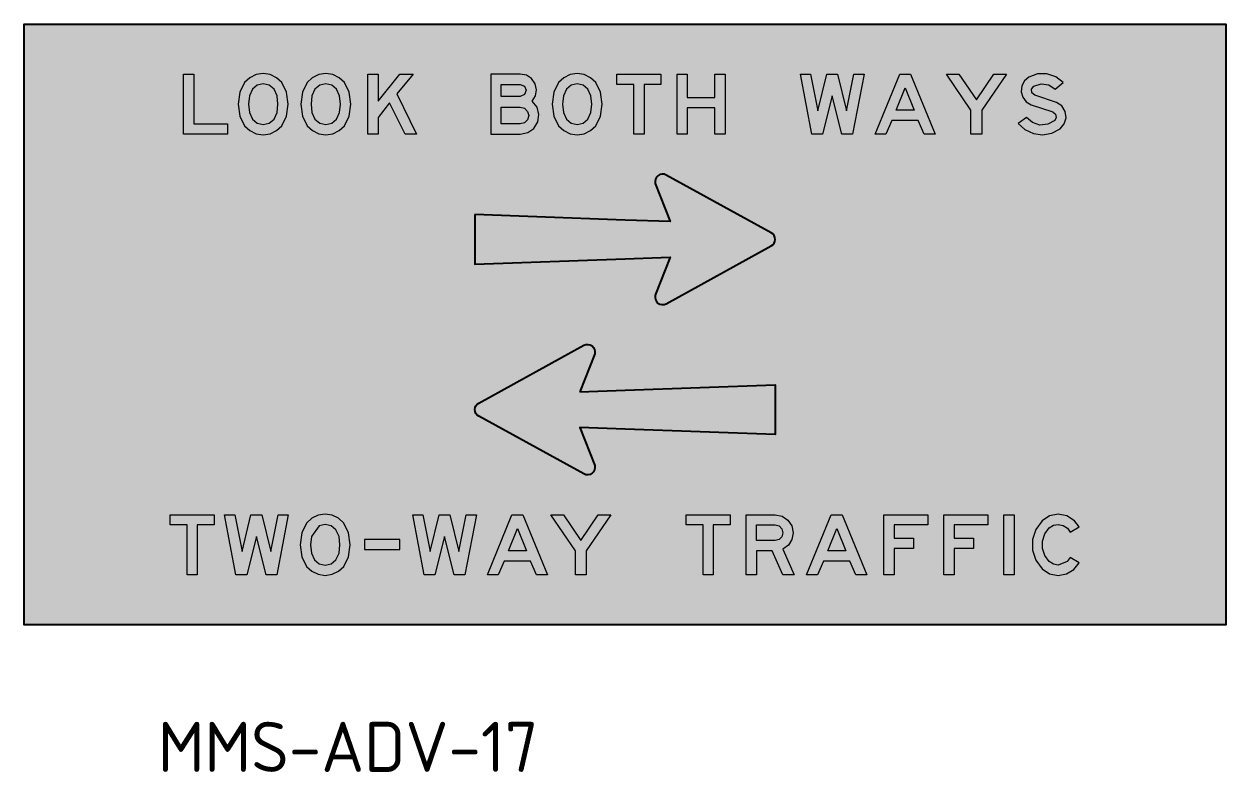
# Model space of a CAD drawing. Extents: x 132 to 252, y 48 to 250.
# Drawn here: x 132.2 to 252.2, y 175 to 249.6 of the extents above; entities that cross this region are included whole.
import ezdxf

# ---------------------------------------------------------------- set-up
doc = ezdxf.new("R2010")
doc.units = 0
doc.layers.add('L25', color=1, linetype='CONTINUOUS')
doc.layers.add('yellow', color=50, linetype='CONTINUOUS')
doc.styles.add('ISO', font='iso3098b.shx')

msp = doc.modelspace()

# ---------------------------------------------------------------- hatches: boundary and pattern name
at = {"layer": 'L25'}
h = msp.add_hatch(color=256, dxfattribs=at)
h.paths.add_polyline_path([(166.5777663895441, 244.6317334641089), (167.59755613324, 244.6317334641089), (167.59755613324, 241.9348676184755), (169.7566422312213, 244.6317334641089), (171.0751985013906, 244.6317334641089), (169.4538921510615, 242.6519072820117), (171.4337183331587, 238.6325016125227), (170.2944219788734, 238.6325016125227), (168.7368524875253, 241.7516241489051), (167.59755613324, 240.3135612681465), (167.59755613324, 238.6325016125227), (166.5777663895441, 238.6325016125227)])
h.paths.add_polyline_path([(148.1697648050956, 244.6317334641089), (149.1895545487915, 244.6317334641089), (149.1895545487915, 239.6522913562186), (152.5476903063527, 239.6522913562186), (152.5476903063527, 238.6325016125227), (148.1697648050956, 238.6325016125227)])
h.paths.add_polyline_path([(158.4592839768399, 240.4330678787358), (158.6106590169198, 241.6321175383158), (158.4592839768399, 242.8311671978958), (157.9812575344825, 243.791203636297), (157.4594120015755, 244.2771971860271), (156.8220434117656, 244.5879143735594), (156.1209379629747, 244.6914867694035), (155.4198325141838, 244.5879143735594), (154.7824639243738, 244.2771971860271), (154.2606183914669, 243.791203636297), (153.7825919491094, 242.8311671978958), (153.6312169090296, 241.6321175383158), (153.7825919491094, 240.4330678787358), (154.2606183914669, 239.4730314403346), (154.7824639243738, 238.9910214442908), (155.4198325141838, 238.6842878104448), (156.1209379629747, 238.5807154146007), (156.8220434117656, 238.6842878104448), (157.4594120015755, 238.9910214442908), (157.9812575344825, 239.4730314403346)])
h.paths.add_polyline_path([(156.1209379629747, 239.5925380509239), (156.7224545696078, 239.7359459836312), (157.2004810119653, 240.1343013522624), (157.4992475384387, 240.7915877105039), (157.5868857195375, 241.6321175383158), (157.4992475384387, 242.4726473661277), (157.2004810119653, 243.1339172780555), (156.7224545696078, 243.5322726466867), (156.1209379629747, 243.6716970257076), (155.5154378026552, 243.5322726466867), (155.0413949139841, 243.1339172780555), (154.7426283875106, 242.4726473661277), (154.6549902064118, 241.6321175383158), (154.7426283875106, 240.7915877105039), (155.0413949139841, 240.1343013522624), (155.5154378026552, 239.7359459836312)], flags=16)
h.paths.add_polyline_path([(164.2195026072473, 239.4730314403346), (164.7015126032911, 240.4330678787358), (164.852887643371, 241.6321175383158), (164.7015126032911, 242.8311671978958), (164.2195026072473, 243.791203636297), (163.7016406280268, 244.2771971860271), (163.0642720382168, 244.5879143735594), (162.3631665894258, 244.6914867694035), (161.6620611406349, 244.5879143735594), (161.0207089971387, 244.2771971860271), (160.5028470179181, 243.791203636297), (160.0248205755606, 242.8311671978958), (159.8734455354807, 241.6321175383158), (160.0248205755606, 240.4330678787358), (160.5028470179181, 239.4730314403346), (161.0246925508249, 238.9910214442908), (161.6620611406349, 238.6842878104448), (162.3631665894258, 238.5807154146007), (163.0642720382168, 238.6842878104448), (163.7016406280268, 238.9910214442908)])
h.paths.add_polyline_path([(162.3631665894258, 239.5925380509239), (162.964683196059, 239.7359459836312), (163.4427096384165, 240.1343013522624), (163.7414761648899, 240.7915877105039), (163.8291143459887, 241.6321175383158), (163.7414761648899, 242.4726473661277), (163.4427096384165, 243.1339172780555), (162.964683196059, 243.5322726466867), (162.3631665894258, 243.6716970257076), (161.7576664291064, 243.5322726466867), (161.2836235404352, 243.1339172780555), (160.9848570139618, 242.4726473661277), (160.897218832863, 241.6321175383158), (160.9848570139618, 240.7915877105039), (161.2836235404352, 240.1343013522624), (161.7576664291064, 239.7359459836312)], flags=16)
h = msp.add_hatch(color=256, dxfattribs=at)
h.paths.add_polyline_path([(181.7884087212419, 242.412894060833), (179.8683358444394, 242.412894060833), (179.8683358444394, 243.6119437204129), (181.7884087212419, 243.6119437204129), (182.210665411991, 243.4366673582152), (182.3859417741888, 243.0144106674661), (182.210665411991, 242.5881704230307)], flags=16)
h.paths.add_polyline_path([(182.6249549953675, 240.4928211840305), (182.517399045837, 240.0705644932814), (182.2066818583047, 239.7638308594354), (181.7884087212419, 239.6522913562186), (179.8683358444394, 239.6522913562186), (179.8683358444394, 241.3333510118424), (181.7884087212419, 241.3333510118424), (182.2066818583047, 241.2218115086256), (182.517399045837, 240.9150778747796)], flags=16)
h.paths.add_polyline_path([(181.7884087212419, 244.6317334641089), (178.8485461007435, 244.6317334641089), (178.8485461007435, 238.6325016125227), (181.7884087212419, 238.6325016125227), (182.5253661532097, 238.7878602062889), (183.1468005282744, 239.2180840044106), (183.5411723432193, 239.8634197015932), (183.652711846436, 240.6123277946199), (183.4575177158067, 241.341318119215), (182.9874583808219, 241.9348676184755), (183.3061426757269, 242.4606967050687), (183.4057315178847, 243.0741639727608), (183.27029069255, 243.6756805793939), (182.9157544144683, 244.1815918975556), (182.3939088815614, 244.5162104072058)])
h.paths.add_polyline_path([(189.3213087420582, 239.4730314403346), (189.803318738102, 240.4330678787358), (189.9546937781819, 241.6321175383158), (189.803318738102, 242.8311671978958), (189.3213087420582, 243.791203636297), (188.8034467628376, 244.2771971860271), (188.1660781730277, 244.5879143735594), (187.4649727242368, 244.6914867694035), (186.7638672754458, 244.5879143735594), (186.1264986856359, 244.2771971860271), (185.604653152729, 243.791203636297), (185.1266267103715, 242.8311671978958), (184.9752516702917, 241.6321175383158), (185.1266267103715, 240.4330678787358), (185.604653152729, 239.4730314403346), (186.1264986856359, 238.9910214442908), (186.7638672754458, 238.6842878104448), (187.4649727242368, 238.5807154146007), (188.1660781730277, 238.6842878104448), (188.8034467628376, 238.9910214442908)])
h.paths.add_polyline_path([(187.4649727242368, 239.5925380509239), (188.0664893308699, 239.7359459836312), (188.5445157732273, 240.1343013522624), (188.8432822997008, 240.7915877105039), (188.9309204807996, 241.6321175383158), (188.8432822997008, 242.4726473661277), (188.5445157732273, 243.1339172780555), (188.0664893308699, 243.5322726466867), (187.4649727242368, 243.6716970257076), (186.8594725639173, 243.5322726466867), (186.3854296752462, 243.1339172780555), (186.0866631487728, 242.4726473661277), (185.9990249676739, 241.6321175383158), (186.0866631487728, 240.7915877105039), (186.3854296752462, 240.1343013522624), (186.8594725639173, 239.7359459836312)], flags=16)
h = msp.add_hatch(color=256, dxfattribs=at)
h.paths.add_polyline_path([(197.4322839855043, 244.6317334641089), (198.4520737292003, 244.6317334641089), (198.4520737292003, 242.2933874502436), (201.2086928801283, 242.2933874502436), (201.2086928801283, 244.6317334641089), (202.2284826238242, 244.6317334641089), (202.2284826238242, 238.6325016125227), (201.2086928801283, 238.6325016125227), (201.2086928801283, 241.2735977065477), (198.4520737292003, 241.2735977065477), (198.4520737292003, 238.6325016125227), (197.4322839855043, 238.6325016125227)])
h.paths.add_polyline_path([(191.4370356876045, 244.6317334641089), (195.8149611888616, 244.6317334641089), (195.8149611888616, 243.611943720413), (194.1378850869242, 243.611943720413), (194.1378850869242, 238.6325016125227), (193.1180953432282, 238.6325016125227), (193.1180953432282, 243.611943720413), (191.4370356876045, 243.611943720413)])
h = msp.add_hatch(color=256, dxfattribs=at)
h.paths.add_polyline_path([(224.3248849697703, 244.6317334641089), (225.5836879346449, 244.6317334641089), (227.3245008955633, 242.0543742290649), (229.0613303027955, 244.6317334641089), (230.3201332676701, 244.6317334641089), (227.8622806432155, 241.034584485369), (227.8622806432155, 238.6325016125227), (226.7827375942248, 238.6325016125227), (226.7827375942248, 241.034584485369)])
h.paths.add_polyline_path([(217.2062745323304, 238.6325016125227), (219.664127156785, 244.6317334641089), (220.7436702057756, 244.6317334641089), (223.2015228302302, 238.6325016125227), (222.1219797812396, 238.6325016125227), (221.5244467282928, 240.0147947416731), (218.8833506342678, 240.0147947416731), (218.285817581321, 238.6325016125227)])
h.paths.add_polyline_path([(220.2019069044372, 243.2534238886449), (221.1021900375437, 241.034584485369), (219.3056073250169, 241.034584485369)], flags=16)
h.paths.add_polyline_path([(209.749062031554, 244.6317334641089), (210.7688517752499, 244.6317334641089), (211.4898749924724, 240.9748311800743), (212.390158125579, 244.6317334641089), (213.4657176208833, 244.6317334641089), (214.3660007539898, 240.9748311800743), (215.0870239712123, 244.6317334641089), (216.1068137149082, 244.6317334641089), (214.967517360623, 238.6325016125227), (213.8879743116323, 238.6325016125227), (212.9279378732311, 242.4726473661277), (211.9679014348299, 238.6325016125227), (210.8883583858393, 238.6325016125227)])
h.paths.add_polyline_path([(233.0409004354213, 243.4326838045289), (233.7818414210753, 243.675680579394), (234.5506672825336, 243.5681246298635), (235.1999865334025, 243.1339172780555), (235.9767795022334, 243.791203636297), (235.243805623952, 244.3608518134396), (234.363440259277, 244.6556347862268), (233.4352722503662, 244.6476676788541), (232.5588904393775, 244.3329669376355), (232.1206995338832, 243.9585128911221), (231.849817883214, 243.4486180192742), (231.7900645779193, 242.8749862884452), (231.9494067253718, 242.3212723260478), (232.3039430034536, 241.8631636521219), (232.8018872142426, 241.5723642330211), (234.9569897585375, 240.8513410157986), (235.2278714092067, 240.6441962241104), (235.2995753755603, 240.3135612681465), (235.1402332281078, 240.0147947416731), (234.4510784403758, 239.6204229267282), (233.662334810486, 239.5407518530019), (232.909443163773, 239.7877321815533), (232.3198772181988, 240.3135612681465), (231.4793473903869, 239.7120446615133), (232.168502178119, 239.0866267327623), (233.0130155596171, 238.6962384715037), (233.9372000148416, 238.5767318609144), (234.8534173626933, 238.7400575620532), (235.67801297576, 239.1742649138612), (236.1002696665091, 239.6602584635913), (236.2874966897657, 240.2737257312833), (236.1998585086669, 240.9150778747796), (235.857272891644, 241.4608247298044), (235.3194931439918, 241.8113774541999), (233.1604070460107, 242.5324006714224), (232.8656240732236, 242.7634467852285), (232.8178214289878, 243.1339172780555)])
h = msp.add_hatch(color=256, dxfattribs=at)
edge = h.paths.add_edge_path()
edge.add_line((177.2394932141046, 230.6076259475606), (177.2394932141046, 225.6576259475606))
edge.add_line((177.2394932141046, 225.6576259475606), (192.2394932141046, 226.1970343949263))
edge.add_line((192.2394932141046, 226.1970343949263), (196.7394932141046, 226.358856929136))
edge.add_line((196.7394932141046, 226.358856929136), (195.2629236527223, 222.5562231751217))
edge.add_arc((195.9894932141047, 222.370221367408), 0.7500000000000941, 165.6406634557698, 298.6731464894503)
edge.add_line((196.3493524705619, 221.7121930127437), (206.8493524705619, 227.4745975928964))
edge.add_arc((206.4894932141049, 228.1326259475606), 0.7499999999998961, 298.6731464894352, 421.3268535105648)
edge.add_line((206.8493524705619, 228.7906543022248), (196.3493524705619, 234.5530588823775))
edge.add_arc((195.9894932141047, 233.8950305277132), 0.7500000000000799, 61.32685351055269, 194.3593365442276)
edge.add_line((195.2629236527223, 233.7090287199995), (196.7394932141046, 229.901941284275))
edge.add_line((196.7394932141046, 229.901941284275), (192.2394932141046, 230.064791591187))
edge.add_line((192.2394932141046, 230.064791591187), (177.2394932141046, 230.6076259475606))
h = msp.add_hatch(color=256, dxfattribs=at)
edge = h.paths.add_edge_path()
edge.add_line((187.7394932141047, 212.901941284275), (192.2394932141046, 213.064791591187))
edge.add_line((192.2394932141046, 213.064791591187), (207.2394932141046, 213.6076259475606))
edge.add_line((207.2394932141046, 213.6076259475606), (207.2394932141046, 208.6576259475606))
edge.add_line((207.2394932141046, 208.6576259475606), (192.2394932141046, 209.1970343949263))
edge.add_line((192.2394932141046, 209.1970343949263), (187.7394932141047, 209.358856929136))
edge.add_line((187.7394932141047, 209.358856929136), (189.216062775487, 205.5562231751217))
edge.add_arc((188.4894932141046, 205.370221367408), 0.7500000000000941, -118.67314648945018, 14.359336544230189, ccw=False)
edge.add_line((188.1296339576474, 204.7121930127437), (177.6296339576474, 210.4745975928964))
edge.add_arc((177.9894932141044, 211.1326259475606), 0.7499999999998961, 118.6731464894352, 241.3268535105648, ccw=False)
edge.add_line((177.6296339576474, 211.7906543022248), (188.1296339576474, 217.5530588823775))
edge.add_arc((188.4894932141046, 216.8950305277132), 0.7500000000000799, -14.359336544227574, 118.6731464894473, ccw=False)
edge.add_line((189.216062775487, 216.7090287199995), (187.7394932141047, 212.901941284275))
h = msp.add_hatch(color=256, dxfattribs=at)
h.paths.add_polyline_path([(184.8321108315504, 200.6373665524772), (186.0948973501114, 200.6373665524772), (187.8317267573435, 198.0560237637469), (189.5725397182619, 200.6373665524772), (190.8313426831365, 200.6373665524772), (188.3695065049956, 197.036234020051), (188.3695065049956, 194.638134700891), (187.2939470096913, 194.638134700891), (187.2939470096913, 197.036234020051)])
h.paths.add_polyline_path([(178.4993158636792, 194.638134700891), (180.9571684881338, 200.6373665524772), (182.0367115371244, 200.6373665524772), (184.494564161579, 194.638134700891), (183.4150211125884, 194.638134700891), (182.8174880596416, 196.0164442763551), (180.1763919656166, 196.0164442763551), (179.5788589126698, 194.638134700891)])
h.paths.add_polyline_path([(181.4989317894723, 199.2550734233269), (182.3952313688925, 197.036234020051), (180.5986486563657, 197.036234020051)], flags=16)
h.paths.add_polyline_path([(171.0421033629028, 200.6373665524772), (172.0618931065987, 200.6373665524772), (172.7829163238212, 196.9764807147563), (173.6831994569278, 200.6373665524772), (174.7627425059184, 200.6373665524772), (175.6590420853386, 196.9764807147563), (176.3800653025611, 200.6373665524772), (177.399855046257, 200.6373665524772), (176.2605586919718, 194.638134700891), (175.1810156429812, 194.638134700891), (174.2209792045799, 198.4742969008097), (173.2609427661787, 194.638134700891), (172.1813997171881, 194.638134700891)])
h.paths.add_polyline_path([(166.217981207366, 197.1557406306404), (169.7646277847138, 197.1557406306404), (169.7646277847138, 198.1755303743363), (166.217981207366, 198.1755303743363)])
h.paths.add_polyline_path([(162.3046923958233, 199.677330114076), (161.7031757891902, 199.5339221813687), (160.9263828203593, 198.4742969008097), (160.8427281929468, 197.6377506266841), (160.9263828203593, 196.7972207988723), (161.2251493468327, 196.1359508869444), (161.7031757891902, 195.7375955183132), (162.3046923958233, 195.594187585606), (162.9101925561428, 195.7375955183132), (163.384235444814, 196.1359508869444), (163.6869855249737, 196.7972207988723), (163.7706401523862, 197.6377506266841), (163.6869855249737, 198.4742969008097), (163.384235444814, 199.1355668127375), (162.9101925561428, 199.5339221813687)], flags=16)
h.paths.add_polyline_path([(152.2621535526304, 200.6373665524772), (153.2819432963263, 200.6373665524772), (154.0029665135488, 196.9764807147563), (154.899266092969, 200.6373665524772), (155.9788091419596, 200.6373665524772), (156.8790922750662, 196.9764807147563), (157.6001154922886, 200.6373665524772), (158.6199052359846, 200.6373665524772), (157.4806088816993, 194.638134700891), (156.4010658327087, 194.638134700891), (155.4410293943075, 198.4742969008097), (154.4809929559062, 194.638134700891), (153.4014499069156, 194.638134700891)])
h.paths.add_polyline_path([(146.8325698781869, 200.6373665524772), (151.2065118257576, 200.6373665524772), (151.2065118257576, 199.6175768087813), (149.5294357238202, 199.6175768087813), (149.5294357238202, 194.638134700891), (148.5096459801243, 194.638134700891), (148.5096459801243, 199.6175768087813), (146.8325698781869, 199.6175768087813)])
h.paths.add_polyline_path([(162.3046923958233, 200.6971198577719), (161.6035869470324, 200.5895639082414), (160.9662183572224, 200.2788467207091), (160.4483563780018, 199.7968367246653), (159.9663463819581, 198.8368002862641), (159.8149713418782, 197.6377506266841), (159.9663463819581, 196.4347174134178), (160.4483563780018, 195.4746809750166), (160.9662183572224, 194.9966545326591), (161.6075705007187, 194.6899208988131), (162.3046923958233, 194.5823649492827), (163.0057978446143, 194.6899208988131), (163.6431664344242, 194.9966545326591), (164.1650119673311, 195.4746809750166), (164.6430384096886, 196.4347174134178), (164.7944134497685, 197.6377506266841), (164.6430384096886, 198.8368002862641), (164.1650119673311, 199.7968367246653), (163.6471499881105, 200.2788467207091), (163.0057978446143, 200.5895639082414)])
h = msp.add_hatch(color=256, dxfattribs=at)
h.paths.add_polyline_path([(237.5910028001818, 195.8371843604711), (236.6947032207616, 196.3749641081232), (236.3919531406019, 195.9566909710605), (235.4956535611817, 195.5941875856061), (235.0096600114516, 195.6897928740775), (234.5953704280751, 195.9566909710605), (234.1452288615218, 196.5542240240073), (233.9101991940294, 197.2632965801708), (233.9101991940294, 198.0082211195112), (234.1452288615218, 198.7172936756748), (234.5953704280751, 199.3148267286216), (235.0096600114516, 199.5817248256045), (235.4956535611817, 199.677330114076), (235.985630664598, 199.5777412719182), (236.4039038016608, 199.3028760675627), (236.6947032207616, 198.8965535915588), (237.5910028001818, 199.434333339211), (237.1129763578244, 200.0358499458441), (236.368051818484, 200.5258270492605), (235.4956535611817, 200.697119857772), (234.6192717501929, 200.5258270492605), (233.8743472108526, 200.0358499458441), (233.2449457284152, 199.179385903287), (232.9143107724513, 198.1675632669637), (232.9143107724513, 197.1039544327184), (233.2449457284152, 196.0921317963951), (233.8743472108526, 195.2356677538379), (234.6192717501929, 194.7456906504216), (235.4956535611817, 194.5743978419101), (236.3242327279345, 194.7456906504216), (237.0532230525297, 195.1838815559159)])
h.paths.add_polyline_path([(230.0780205477971, 200.6373665524773), (231.097810291493, 200.6373665524773), (231.097810291493, 194.6381347008911), (230.0780205477971, 194.6381347008911)])
h.paths.add_polyline_path([(224.0867558035835, 200.6373665524773), (228.4646813048406, 200.6373665524773), (228.4646813048406, 199.6175768087813), (225.1065455472795, 199.6175768087813), (225.1065455472795, 198.2950369849257), (227.0226348703956, 198.2950369849257), (227.0226348703956, 197.2752472412298), (225.1065455472795, 197.2752472412298), (225.1065455472795, 194.6381347008911), (224.0867558035835, 194.6381347008911)])
h.paths.add_polyline_path([(218.0915075056837, 200.6373665524773), (222.4694330069408, 200.6373665524773), (222.4694330069408, 199.6175768087813), (219.1112972493796, 199.6175768087813), (219.1112972493796, 198.2950369849257), (221.0313701261821, 198.2950369849257), (221.0313701261821, 197.2752472412298), (219.1112972493796, 197.2752472412298), (219.1112972493796, 194.6381347008911), (218.0915075056837, 194.6381347008911)])
h.paths.add_polyline_path([(210.375364015297, 194.6381347008911), (212.8332166397516, 200.6373665524773), (213.9127596887423, 200.6373665524773), (216.3706123131969, 194.6381347008911), (215.2910692642063, 194.6381347008911), (214.6935362112594, 196.0164442763551), (212.0524401172345, 196.0164442763551), (211.4549070642876, 194.6381347008911)])
h.paths.add_polyline_path([(213.3749799410901, 199.2550734233269), (214.2712795205103, 197.036234020051), (212.4746968079835, 197.036234020051)], flags=16)
h.paths.add_polyline_path([(198.3569825436932, 200.6373665524773), (202.730924491264, 200.6373665524773), (202.730924491264, 199.6175768087813), (201.0538483893265, 199.6175768087813), (201.0538483893265, 194.6381347008911), (200.0340586456306, 194.6381347008911), (200.0340586456306, 199.6175768087813), (198.3569825436932, 199.6175768087813)])
h.paths.add_polyline_path([(207.2283566031104, 198.056023763747), (205.3680370316026, 198.056023763747), (205.3680370316026, 199.6175768087813), (207.2283566031104, 199.6175768087813), (207.618744864369, 199.5140044129372), (207.9015771760972, 199.2271885475228), (208.0051495719413, 198.8368002862642), (207.9015771760972, 198.4464120250055), (207.618744864369, 198.1595961595911)], flags=16)
h.paths.add_polyline_path([(208.0051495719413, 197.2154939359351), (209.1444459262266, 194.6381347008911), (208.0051495719413, 194.6381347008911), (206.9256065229507, 197.036234020051), (205.3680370316026, 197.036234020051), (205.3680370316026, 194.6381347008911), (204.3482472879067, 194.6381347008911), (204.3482472879067, 200.6373665524773), (207.2283566031104, 200.6373665524773), (207.9175113908424, 200.5019257271426), (208.5030937827303, 200.1115374658841), (208.8894984903026, 199.5259550739962), (209.0249393156372, 198.8368002862642), (208.9014491513615, 198.1795139280226), (208.5469128732797, 197.60986575088)])
at = {"layer": 'yellow'}
h = msp.add_hatch(color=256, dxfattribs=at)
h.paths.add_polyline_path([(252.2394932141046, 249.6326259475605), (192.2394932141046, 249.6326259475606), (132.2394932141046, 249.6326259475606), (132.2394932141046, 189.6326259475606), (192.2394932141046, 189.6326259475606), (252.2394932141046, 189.6326259475605)])
h.paths.add_polyline_path([(195.2629236527223, 222.5562231751217), (196.7394932141046, 226.358856929136), (192.2394932141046, 226.1970343949263), (177.2394932141046, 225.6576259475606), (177.2394932141046, 230.6076259475606), (192.2394932141046, 230.064791591187), (196.7394932141046, 229.901941284275), (195.2629236527223, 233.7090287199995, -0.6558314061150243), (196.3493524705623, 234.5530588823773), (206.8493524705619, 228.7906543022248, -0.5918931768121868), (206.8512999178789, 227.4756663528335), (196.3512999178785, 221.7132617726806, -0.6568908929875068)], flags=16)
h.paths.add_polyline_path([(207.2394932141046, 213.6076259475606), (207.2394932141046, 208.6576259475606), (192.2394932141046, 209.1970343949263), (187.7394932141047, 209.358856929136), (189.216062775487, 205.5562231751217, -0.6558314061149486), (188.1296339576471, 204.7121930127438), (177.6296339576468, 210.4745975928967, -0.5918931768122114), (177.627686510331, 211.7895855422881), (188.127686510331, 217.5519901224408, -0.656890892987342), (189.216062775487, 216.7090287199995), (187.7394932141047, 212.901941284275), (192.2394932141046, 213.064791591187)], flags=16)
h.paths.add_polyline_path([(198.3569825436932, 200.6373665524773), (202.730924491264, 200.6373665524773), (202.730924491264, 199.6175768087813), (201.0538483893265, 199.6175768087813), (201.0538483893265, 194.6381347008911), (200.0340586456306, 194.6381347008911), (200.0340586456306, 199.6175768087813), (198.3569825436932, 199.6175768087813)], flags=16)
h.paths.add_polyline_path([(190.8313426831365, 200.6373665524772), (188.3695065049956, 197.036234020051), (188.3695065049956, 194.638134700891), (187.2939470096913, 194.638134700891), (187.2939470096913, 197.036234020051), (184.8321108315504, 200.6373665524772), (186.0948973501114, 200.6373665524772), (187.8317267573435, 198.0560237637469), (189.5725397182619, 200.6373665524772)], flags=16)
h.paths.add_polyline_path([(204.3482472879067, 200.6373665524773), (207.2283566031104, 200.6373665524773), (207.9175113908424, 200.5019257271426), (208.5030937827303, 200.1115374658841), (208.8894984903026, 199.5259550739962), (209.0249393156372, 198.8368002862642), (208.9014491513615, 198.1795139280226), (208.5469128732797, 197.60986575088), (208.0051495719413, 197.2154939359351), (209.1444459262266, 194.6381347008911), (208.0051495719413, 194.6381347008911), (206.9256065229507, 197.036234020051), (205.3680370316026, 197.036234020051), (205.3680370316026, 194.6381347008911), (204.3482472879067, 194.6381347008911)], flags=16)
h.paths.add_polyline_path([(197.4322839855043, 238.6325016125227), (197.4322839855043, 244.6317334641089), (198.4520737292003, 244.6317334641089), (198.4520737292003, 242.2933874502436), (201.2086928801283, 242.2933874502436), (201.2086928801283, 244.6317334641089), (202.2284826238242, 244.6317334641089), (202.2284826238242, 238.6325016125227), (201.2086928801283, 238.6325016125227), (201.2086928801283, 241.2735977065477), (198.4520737292003, 241.2735977065477), (198.4520737292003, 238.6325016125227)], flags=16)
h.paths.add_polyline_path([(194.1378850869242, 238.6325016125227), (193.1180953432282, 238.6325016125227), (193.1180953432282, 243.611943720413), (191.4370356876045, 243.611943720413), (191.4370356876045, 244.6317334641089), (195.8149611888616, 244.6317334641089), (195.8149611888616, 243.611943720413), (194.1378850869242, 243.611943720413)], flags=16)
h.paths.add_polyline_path([(205.3680370316026, 199.6175768087813), (207.2283566031104, 199.6175768087813), (207.618744864369, 199.5140044129372), (207.9015771760972, 199.2271885475228), (208.0051495719413, 198.8368002862642), (207.9015771760972, 198.4464120250055), (207.618744864369, 198.1595961595911), (207.2283566031104, 198.056023763747), (205.3680370316026, 198.056023763747)], flags=0)
h.paths.add_polyline_path([(188.1660781730277, 238.6842878104448), (187.4649727242368, 238.5807154146007), (186.7638672754458, 238.6842878104448), (186.1264986856359, 238.9910214442908), (185.604653152729, 239.4730314403346), (185.1266267103715, 240.4330678787358), (184.9752516702917, 241.6321175383158), (185.1266267103715, 242.8311671978958), (185.604653152729, 243.791203636297), (186.1264986856359, 244.2771971860271), (186.7638672754458, 244.5879143735594), (187.4649727242368, 244.6914867694035), (188.1660781730277, 244.5879143735594), (188.8034467628376, 244.2771971860271), (189.3213087420582, 243.791203636297), (189.803318738102, 242.8311671978958), (189.9546937781819, 241.6321175383158), (189.803318738102, 240.4330678787358), (189.3213087420582, 239.4730314403346), (188.8034467628376, 238.9910214442908)], flags=16)
h.paths.add_polyline_path([(188.0664893308699, 239.7359459836312), (187.4649727242368, 239.5925380509239), (186.8594725639173, 239.7359459836312), (186.3854296752462, 240.1343013522624), (186.0866631487728, 240.7915877105039), (185.9990249676739, 241.6321175383158), (186.0866631487728, 242.4726473661277), (186.3854296752462, 243.1339172780555), (186.8594725639173, 243.5322726466867), (187.4649727242368, 243.6716970257076), (188.0664893308699, 243.5322726466867), (188.5445157732273, 243.1339172780555), (188.8432822997008, 242.4726473661277), (188.9309204807996, 241.6321175383158), (188.8432822997008, 240.7915877105039), (188.5445157732273, 240.1343013522624)], flags=0)
h.paths.add_polyline_path([(182.0367115371244, 200.6373665524772), (184.494564161579, 194.638134700891), (183.4150211125884, 194.638134700891), (182.8174880596416, 196.0164442763551), (180.1763919656166, 196.0164442763551), (179.5788589126698, 194.638134700891), (178.4993158636792, 194.638134700891), (180.9571684881338, 200.6373665524772)], flags=16)
h.paths.add_polyline_path([(181.4989317894723, 199.2550734233269), (182.3952313688925, 197.036234020051), (180.5986486563657, 197.036234020051)], flags=0)
h.paths.add_polyline_path([(182.5253661532097, 238.7878602062889), (181.7884087212419, 238.6325016125227), (178.8485461007435, 238.6325016125227), (178.8485461007435, 244.6317334641089), (181.7884087212419, 244.6317334641089), (182.3939088815614, 244.5162104072058), (182.9157544144683, 244.1815918975556), (183.27029069255, 243.6756805793939), (183.4057315178847, 243.0741639727608), (183.3061426757269, 242.4606967050687), (182.9874583808219, 241.9348676184755), (183.4575177158067, 241.341318119215), (183.652711846436, 240.6123277946199), (183.5411723432193, 239.8634197015932), (183.1468005282744, 239.2180840044106)], flags=16)
h.paths.add_polyline_path([(212.8332166397516, 200.6373665524773), (213.9127596887423, 200.6373665524773), (216.3706123131969, 194.6381347008911), (215.2910692642063, 194.6381347008911), (214.6935362112594, 196.0164442763551), (212.0524401172345, 196.0164442763551), (211.4549070642876, 194.6381347008911), (210.375364015297, 194.6381347008911)], flags=16)
h.paths.add_polyline_path([(210.8883583858393, 238.6325016125227), (209.749062031554, 244.6317334641089), (210.7688517752499, 244.6317334641089), (211.4898749924724, 240.9748311800743), (212.390158125579, 244.6317334641089), (213.4657176208833, 244.6317334641089), (214.3660007539898, 240.9748311800743), (215.0870239712123, 244.6317334641089), (216.1068137149082, 244.6317334641089), (214.967517360623, 238.6325016125227), (213.8879743116323, 238.6325016125227), (212.9279378732311, 242.4726473661277), (211.9679014348299, 238.6325016125227)], flags=16)
h.paths.add_polyline_path([(182.2066818583047, 239.7638308594354), (181.7884087212419, 239.6522913562186), (179.8683358444394, 239.6522913562186), (179.8683358444394, 241.3333510118424), (181.7884087212419, 241.3333510118424), (182.2066818583047, 241.2218115086256), (182.517399045837, 240.9150778747796), (182.6249549953675, 240.4928211840305), (182.517399045837, 240.0705644932814)], flags=0)
h.paths.add_polyline_path([(177.399855046257, 200.6373665524772), (176.2605586919718, 194.638134700891), (175.1810156429812, 194.638134700891), (174.2209792045799, 198.4742969008097), (173.2609427661787, 194.638134700891), (172.1813997171881, 194.638134700891), (171.0421033629028, 200.6373665524772), (172.0618931065987, 200.6373665524772), (172.7829163238212, 196.9764807147563), (173.6831994569278, 200.6373665524772), (174.7627425059184, 200.6373665524772), (175.6590420853386, 196.9764807147563), (176.3800653025611, 200.6373665524772)], flags=16)
h.paths.add_polyline_path([(213.3749799410901, 199.2550734233269), (214.2712795205103, 197.036234020051), (212.4746968079835, 197.036234020051)], flags=0)
h.paths.add_polyline_path([(182.210665411991, 242.5881704230307), (181.7884087212419, 242.412894060833), (179.8683358444394, 242.412894060833), (179.8683358444394, 243.6119437204129), (181.7884087212419, 243.6119437204129), (182.210665411991, 243.4366673582152), (182.3859417741888, 243.0144106674661)], flags=0)
h.paths.add_polyline_path([(218.0915075056837, 200.6373665524773), (222.4694330069408, 200.6373665524773), (222.4694330069408, 199.6175768087813), (219.1112972493796, 199.6175768087813), (219.1112972493796, 198.2950369849257), (221.0313701261821, 198.2950369849257), (221.0313701261821, 197.2752472412298), (219.1112972493796, 197.2752472412298), (219.1112972493796, 194.6381347008911), (218.0915075056837, 194.6381347008911)], flags=16)
h.paths.add_polyline_path([(217.2062745323304, 238.6325016125227), (219.664127156785, 244.6317334641089), (220.7436702057756, 244.6317334641089), (223.2015228302302, 238.6325016125227), (222.1219797812396, 238.6325016125227), (221.5244467282928, 240.0147947416731), (218.8833506342678, 240.0147947416731), (218.285817581321, 238.6325016125227)], flags=16)
h.paths.add_polyline_path([(171.4337183331587, 238.6325016125227), (170.2944219788734, 238.6325016125227), (168.7368524875253, 241.7516241489051), (167.59755613324, 240.3135612681465), (167.59755613324, 238.6325016125227), (166.5777663895441, 238.6325016125227), (166.5777663895441, 244.6317334641089), (167.59755613324, 244.6317334641089), (167.59755613324, 241.9348676184755), (169.7566422312213, 244.6317334641089), (171.0751985013906, 244.6317334641089), (169.4538921510615, 242.6519072820117)], flags=16)
h.paths.add_polyline_path([(219.3056073250169, 241.034584485369), (220.2019069044372, 243.2534238886449), (221.1021900375437, 241.034584485369)], flags=0)
h.paths.add_polyline_path([(169.7646277847138, 198.1755303743363), (169.7646277847138, 197.1557406306404), (166.217981207366, 197.1557406306404), (166.217981207366, 198.1755303743363)], flags=16)
h.paths.add_polyline_path([(224.0867558035835, 200.6373665524773), (228.4646813048406, 200.6373665524773), (228.4646813048406, 199.6175768087813), (225.1065455472795, 199.6175768087813), (225.1065455472795, 198.2950369849257), (227.0226348703956, 198.2950369849257), (227.0226348703956, 197.2752472412298), (225.1065455472795, 197.2752472412298), (225.1065455472795, 194.6381347008911), (224.0867558035835, 194.6381347008911)], flags=16)
h.paths.add_polyline_path([(226.7827375942248, 238.6325016125227), (226.7827375942248, 241.034584485369), (224.3248849697703, 244.6317334641089), (225.5836879346449, 244.6317334641089), (227.3245008955633, 242.0543742290649), (229.0613303027955, 244.6317334641089), (230.3201332676701, 244.6317334641089), (227.8622806432155, 241.034584485369), (227.8622806432155, 238.6325016125227)], flags=16)
h.paths.add_polyline_path([(164.1650119673311, 199.7968367246653), (164.6430384096886, 198.8368002862641), (164.7944134497685, 197.6377506266841), (164.6430384096886, 196.4347174134178), (164.1650119673311, 195.4746809750166), (163.6431664344242, 194.9966545326591), (163.0057978446143, 194.6899208988131), (162.3046923958233, 194.5823649492827), (161.6075705007187, 194.6899208988131), (160.9662183572224, 194.9966545326591), (160.4483563780018, 195.4746809750166), (159.9663463819581, 196.4347174134179), (159.8149713418782, 197.6377506266841), (159.9663463819581, 198.8368002862641), (160.4483563780018, 199.7968367246653), (160.9662183572224, 200.2788467207091), (161.6035869470324, 200.5895639082414), (162.3046923958233, 200.6971198577719), (163.0057978446142, 200.5895639082414), (163.6471499881105, 200.2788467207091)], flags=16)
h.paths.add_polyline_path([(163.384235444814, 199.1355668127375), (163.6869855249737, 198.4742969008097), (163.7706401523862, 197.6377506266841), (163.6869855249737, 196.7972207988722), (163.384235444814, 196.1359508869444), (162.9101925561428, 195.7375955183132), (162.3046923958233, 195.594187585606), (161.7031757891902, 195.7375955183132), (161.2251493468327, 196.1359508869444), (160.9263828203593, 196.7972207988723), (160.8427281929468, 197.6377506266841), (160.9263828203593, 198.4742969008097), (161.7031757891902, 199.5339221813687), (162.3046923958233, 199.677330114076), (162.9101925561428, 199.5339221813687)], flags=0)
h.paths.add_polyline_path([(164.2195026072473, 239.4730314403346), (163.7016406280268, 238.9910214442908), (163.0642720382168, 238.6842878104448), (162.3631665894258, 238.5807154146007), (161.6620611406349, 238.6842878104448), (161.0246925508249, 238.9910214442908), (160.5028470179181, 239.4730314403346), (160.0248205755606, 240.4330678787358), (159.8734455354807, 241.6321175383158), (160.0248205755606, 242.8311671978958), (160.5028470179181, 243.791203636297), (161.0207089971386, 244.2771971860271), (161.6620611406349, 244.5879143735594), (162.3631665894258, 244.6914867694035), (163.0642720382168, 244.5879143735594), (163.7016406280268, 244.2771971860271), (164.2195026072473, 243.791203636297), (164.7015126032911, 242.8311671978958), (164.852887643371, 241.6321175383158), (164.7015126032911, 240.4330678787358)], flags=16)
h.paths.add_polyline_path([(230.0780205477971, 200.6373665524773), (231.097810291493, 200.6373665524773), (231.097810291493, 194.6381347008911), (230.0780205477971, 194.6381347008911)], flags=16)
h.paths.add_polyline_path([(163.4427096384165, 240.1343013522624), (162.964683196059, 239.7359459836312), (162.3631665894258, 239.5925380509239), (161.7576664291064, 239.7359459836312), (161.2836235404352, 240.1343013522624), (160.9848570139618, 240.7915877105039), (160.897218832863, 241.6321175383158), (160.9848570139618, 242.4726473661277), (161.2836235404352, 243.1339172780554), (161.7576664291064, 243.5322726466867), (162.3631665894258, 243.6716970257076), (162.964683196059, 243.5322726466867), (163.4427096384165, 243.1339172780555), (163.7414761648899, 242.4726473661277), (163.8291143459887, 241.6321175383158), (163.7414761648899, 240.7915877105039)], flags=0)
h.paths.add_polyline_path([(231.4793473903869, 239.7120446615133), (232.3198772181988, 240.3135612681465), (232.909443163773, 239.7877321815533), (233.662334810486, 239.5407518530019), (234.4510784403758, 239.6204229267282), (235.1402332281078, 240.0147947416731), (235.2995753755603, 240.3135612681465), (235.2278714092067, 240.6441962241104), (234.9569897585375, 240.8513410157986), (232.8018872142426, 241.5723642330211), (232.3039430034536, 241.8631636521219), (231.9494067253718, 242.3212723260478), (231.7900645779193, 242.8749862884452), (231.849817883214, 243.4486180192742), (232.1206995338832, 243.9585128911221), (232.5588904393775, 244.3329669376355), (233.4352722503662, 244.6476676788541), (234.363440259277, 244.6556347862268), (235.243805623952, 244.3608518134396), (235.9767795022334, 243.791203636297), (235.1999865334025, 243.1339172780555), (234.5506672825336, 243.5681246298635), (233.7818414210753, 243.675680579394), (233.0409004354213, 243.4326838045289), (232.8178214289878, 243.1339172780555), (232.8656240732236, 242.7634467852285), (233.1604070460107, 242.5324006714224), (235.3194931439918, 241.8113774541999), (235.857272891644, 241.4608247298044), (236.1998585086669, 240.9150778747796), (236.2874966897657, 240.2737257312833), (236.1002696665091, 239.6602584635913), (235.67801297576, 239.1742649138612), (234.8534173626933, 238.7400575620532), (233.9372000148416, 238.5767318609144), (233.0130155596171, 238.6962384715037), (232.168502178119, 239.0866267327623)], flags=16)
h.paths.add_polyline_path([(158.6199052359846, 200.6373665524772), (157.4806088816993, 194.638134700891), (156.4010658327087, 194.638134700891), (155.4410293943075, 198.4742969008097), (154.4809929559062, 194.638134700891), (153.4014499069156, 194.638134700891), (152.2621535526304, 200.6373665524772), (153.2819432963263, 200.6373665524772), (154.0029665135488, 196.9764807147563), (154.899266092969, 200.6373665524772), (155.9788091419596, 200.6373665524772), (156.8790922750662, 196.9764807147563), (157.6001154922886, 200.6373665524772)], flags=16)
h.paths.add_polyline_path([(233.2449457284152, 199.179385903287), (233.8743472108526, 200.0358499458441), (234.6192717501929, 200.5258270492605), (235.4956535611817, 200.697119857772), (236.368051818484, 200.5258270492605), (237.1129763578244, 200.0358499458441), (237.5910028001818, 199.434333339211), (236.6947032207616, 198.8965535915588), (236.4039038016608, 199.3028760675627), (235.985630664598, 199.5777412719182), (235.4956535611817, 199.677330114076), (235.0096600114516, 199.5817248256045), (234.5953704280751, 199.3148267286216), (234.1452288615218, 198.7172936756748), (233.9101991940294, 198.0082211195112), (233.9101991940294, 197.2632965801709), (234.1452288615218, 196.5542240240073), (234.5953704280751, 195.9566909710605), (235.0096600114516, 195.6897928740775), (235.4956535611817, 195.5941875856061), (236.3919531406019, 195.9566909710605), (236.6947032207616, 196.3749641081232), (237.5910028001818, 195.8371843604711), (237.0532230525297, 195.1838815559159), (236.3242327279346, 194.7456906504216), (235.4956535611817, 194.5743978419101), (234.6192717501929, 194.7456906504216), (233.8743472108526, 195.2356677538379), (233.2449457284152, 196.0921317963951), (232.9143107724513, 197.1039544327184), (232.9143107724513, 198.1675632669637)], flags=16)
h.paths.add_polyline_path([(157.9812575344825, 239.4730314403346), (157.4594120015755, 238.9910214442908), (156.8220434117656, 238.6842878104448), (156.1209379629747, 238.5807154146007), (155.4198325141838, 238.6842878104448), (154.7824639243738, 238.9910214442908), (154.2606183914669, 239.4730314403346), (153.7825919491094, 240.4330678787358), (153.6312169090296, 241.6321175383158), (153.7825919491094, 242.8311671978958), (154.2606183914669, 243.791203636297), (154.7824639243738, 244.2771971860271), (155.4198325141837, 244.5879143735594), (156.1209379629747, 244.6914867694035), (156.8220434117656, 244.5879143735594), (157.4594120015755, 244.2771971860271), (157.9812575344825, 243.791203636297), (158.4592839768399, 242.8311671978958), (158.6106590169198, 241.6321175383158), (158.4592839768399, 240.4330678787358)], flags=16)
h.paths.add_polyline_path([(157.2004810119653, 240.1343013522624), (156.7224545696078, 239.7359459836312), (156.1209379629747, 239.5925380509239), (155.5154378026552, 239.7359459836312), (155.0413949139841, 240.1343013522624), (154.7426283875106, 240.7915877105039), (154.6549902064118, 241.6321175383158), (154.7426283875106, 242.4726473661277), (155.0413949139841, 243.1339172780555), (155.5154378026552, 243.5322726466867), (156.1209379629747, 243.6716970257076), (156.7224545696078, 243.5322726466867), (157.2004810119653, 243.1339172780555), (157.4992475384387, 242.4726473661276), (157.5868857195375, 241.6321175383158), (157.4992475384387, 240.7915877105039)], flags=0)
h.paths.add_polyline_path([(152.5476903063527, 238.6325016125227), (148.1697648050956, 238.6325016125227), (148.1697648050956, 244.6317334641089), (149.1895545487915, 244.6317334641089), (149.1895545487915, 239.6522913562186), (152.5476903063527, 239.6522913562186)], flags=16)
h.paths.add_polyline_path([(151.2065118257576, 200.6373665524772), (151.2065118257576, 199.6175768087813), (149.5294357238202, 199.6175768087813), (149.5294357238202, 194.638134700891), (148.5096459801243, 194.638134700891), (148.5096459801243, 199.6175768087813), (146.8325698781869, 199.6175768087813), (146.8325698781869, 200.6373665524772)], flags=16)

# ---------------------------------------------------------------- linework, layer by layer
at = {"layer": 'L25'}
msp.add_lwpolyline([(192.2394932141046, 249.6326259475606), (252.2394932141046, 249.6326259475605), (252.2394932141046, 189.6326259475605), (192.2394932141046, 189.6326259475606), (132.2394932141046, 189.6326259475606), (132.2394932141046, 249.6326259475606)], close=True, dxfattribs=at)
at = {"layer": 'L25', "lineweight": 0}
for points in [[(148.1697648050956, 244.6317334641089), (149.1895545487915, 244.6317334641089), (149.1895545487915, 239.6522913562186), (152.5476903063527, 239.6522913562186), (152.5476903063527, 238.6325016125227), (148.1697648050956, 238.6325016125227), (148.1697648050956, 244.6317334641089)], [(158.4592839768399, 240.4330678787358), (158.6106590169198, 241.6321175383158), (158.4592839768399, 242.8311671978958), (157.9812575344825, 243.791203636297), (157.4594120015755, 244.2771971860271), (156.8220434117656, 244.5879143735594), (156.1209379629747, 244.6914867694035), (155.4198325141838, 244.5879143735594), (154.7824639243738, 244.2771971860271), (154.2606183914669, 243.791203636297), (153.7825919491094, 242.8311671978958), (153.6312169090296, 241.6321175383158), (153.7825919491094, 240.4330678787358), (154.2606183914669, 239.4730314403346), (154.7824639243738, 238.9910214442908), (155.4198325141838, 238.6842878104448), (156.1209379629747, 238.5807154146007), (156.8220434117656, 238.6842878104448), (157.4594120015755, 238.9910214442908), (157.9812575344825, 239.4730314403346)], [(156.1209379629747, 239.5925380509239), (156.7224545696078, 239.7359459836312), (157.2004810119653, 240.1343013522624), (157.4992475384387, 240.7915877105039), (157.5868857195375, 241.6321175383158), (157.4992475384387, 242.4726473661277), (157.2004810119653, 243.1339172780555), (156.7224545696078, 243.5322726466867), (156.1209379629747, 243.6716970257076), (155.5154378026552, 243.5322726466867), (155.0413949139841, 243.1339172780555), (154.7426283875106, 242.4726473661277), (154.6549902064118, 241.6321175383158), (154.7426283875106, 240.7915877105039), (155.0413949139841, 240.1343013522624), (155.5154378026552, 239.7359459836312)], [(164.2195026072473, 239.4730314403346), (164.7015126032911, 240.4330678787358), (164.852887643371, 241.6321175383158), (164.7015126032911, 242.8311671978958), (164.2195026072473, 243.791203636297), (163.7016406280268, 244.2771971860271), (163.0642720382168, 244.5879143735594), (162.3631665894258, 244.6914867694035), (161.6620611406349, 244.5879143735594), (161.0207089971387, 244.2771971860271), (160.5028470179181, 243.791203636297), (160.0248205755606, 242.8311671978958), (159.8734455354807, 241.6321175383158), (160.0248205755606, 240.4330678787358), (160.5028470179181, 239.4730314403346), (161.0246925508249, 238.9910214442908), (161.6620611406349, 238.6842878104448), (162.3631665894258, 238.5807154146007), (163.0642720382168, 238.6842878104448), (163.7016406280268, 238.9910214442908)], [(162.3631665894258, 239.5925380509239), (162.964683196059, 239.7359459836312), (163.4427096384165, 240.1343013522624), (163.7414761648899, 240.7915877105039), (163.8291143459887, 241.6321175383158), (163.7414761648899, 242.4726473661277), (163.4427096384165, 243.1339172780555), (162.964683196059, 243.5322726466867), (162.3631665894258, 243.6716970257076), (161.7576664291064, 243.5322726466867), (161.2836235404352, 243.1339172780555), (160.9848570139618, 242.4726473661277), (160.897218832863, 241.6321175383158), (160.9848570139618, 240.7915877105039), (161.2836235404352, 240.1343013522624), (161.7576664291064, 239.7359459836312)], [(166.5777663895441, 244.6317334641089), (167.59755613324, 244.6317334641089), (167.59755613324, 241.9348676184755), (169.7566422312213, 244.6317334641089), (171.0751985013906, 244.6317334641089), (169.4538921510615, 242.6519072820117), (171.4337183331587, 238.6325016125227), (170.2944219788734, 238.6325016125227), (168.7368524875253, 241.7516241489051), (167.59755613324, 240.3135612681465), (167.59755613324, 238.6325016125227), (166.5777663895441, 238.6325016125227), (166.5777663895441, 244.6317334641089)], [(181.7884087212419, 244.6317334641089), (178.8485461007435, 244.6317334641089), (178.8485461007435, 238.6325016125227), (181.7884087212419, 238.6325016125227), (182.5253661532097, 238.7878602062889), (183.1468005282744, 239.2180840044106), (183.5411723432193, 239.8634197015932), (183.652711846436, 240.6123277946199), (183.4575177158067, 241.341318119215), (182.9874583808219, 241.9348676184755), (183.3061426757269, 242.4606967050687), (183.4057315178847, 243.0741639727608), (183.27029069255, 243.6756805793939), (182.9157544144683, 244.1815918975556), (182.3939088815614, 244.5162104072058)], [(181.7884087212419, 242.412894060833), (179.8683358444394, 242.412894060833), (179.8683358444394, 243.6119437204129), (181.7884087212419, 243.6119437204129), (182.210665411991, 243.4366673582152), (182.3859417741888, 243.0144106674661), (182.210665411991, 242.5881704230307)], [(189.3213087420582, 239.4730314403346), (189.803318738102, 240.4330678787358), (189.9546937781819, 241.6321175383158), (189.803318738102, 242.8311671978958), (189.3213087420582, 243.791203636297), (188.8034467628376, 244.2771971860271), (188.1660781730277, 244.5879143735594), (187.4649727242368, 244.6914867694035), (186.7638672754458, 244.5879143735594), (186.1264986856359, 244.2771971860271), (185.604653152729, 243.791203636297), (185.1266267103715, 242.8311671978958), (184.9752516702917, 241.6321175383158), (185.1266267103715, 240.4330678787358), (185.604653152729, 239.4730314403346), (186.1264986856359, 238.9910214442908), (186.7638672754458, 238.6842878104448), (187.4649727242368, 238.5807154146007), (188.1660781730277, 238.6842878104448), (188.8034467628376, 238.9910214442908)], [(187.4649727242368, 239.5925380509239), (188.0664893308699, 239.7359459836312), (188.5445157732273, 240.1343013522624), (188.8432822997008, 240.7915877105039), (188.9309204807996, 241.6321175383158), (188.8432822997008, 242.4726473661277), (188.5445157732273, 243.1339172780555), (188.0664893308699, 243.5322726466867), (187.4649727242368, 243.6716970257076), (186.8594725639173, 243.5322726466867), (186.3854296752462, 243.1339172780555), (186.0866631487728, 242.4726473661277), (185.9990249676739, 241.6321175383158), (186.0866631487728, 240.7915877105039), (186.3854296752462, 240.1343013522624), (186.8594725639173, 239.7359459836312)], [(191.4370356876045, 244.6317334641089), (195.8149611888616, 244.6317334641089), (195.8149611888616, 243.611943720413), (194.1378850869242, 243.611943720413), (194.1378850869242, 238.6325016125227), (193.1180953432282, 238.6325016125227), (193.1180953432282, 243.611943720413), (191.4370356876045, 243.611943720413), (191.4370356876045, 244.6317334641089)], [(197.4322839855043, 244.6317334641089), (198.4520737292003, 244.6317334641089), (198.4520737292003, 242.2933874502436), (201.2086928801283, 242.2933874502436), (201.2086928801283, 244.6317334641089), (202.2284826238242, 244.6317334641089), (202.2284826238242, 238.6325016125227), (201.2086928801283, 238.6325016125227), (201.2086928801283, 241.2735977065477), (198.4520737292003, 241.2735977065477), (198.4520737292003, 238.6325016125227), (197.4322839855043, 238.6325016125227), (197.4322839855043, 244.6317334641089)], [(209.749062031554, 244.6317334641089), (210.7688517752499, 244.6317334641089), (211.4898749924724, 240.9748311800743), (212.390158125579, 244.6317334641089), (213.4657176208833, 244.6317334641089), (214.3660007539898, 240.9748311800743), (215.0870239712123, 244.6317334641089), (216.1068137149082, 244.6317334641089), (214.967517360623, 238.6325016125227), (213.8879743116323, 238.6325016125227), (212.9279378732311, 242.4726473661277), (211.9679014348299, 238.6325016125227), (210.8883583858393, 238.6325016125227), (209.749062031554, 244.6317334641089)], [(217.2062745323304, 238.6325016125227), (219.664127156785, 244.6317334641089), (220.7436702057756, 244.6317334641089), (223.2015228302302, 238.6325016125227), (222.1219797812396, 238.6325016125227), (221.5244467282928, 240.0147947416731), (218.8833506342678, 240.0147947416731), (218.285817581321, 238.6325016125227), (217.2062745323304, 238.6325016125227)], [(224.3248849697703, 244.6317334641089), (225.5836879346449, 244.6317334641089), (227.3245008955633, 242.0543742290649), (229.0613303027955, 244.6317334641089), (230.3201332676701, 244.6317334641089), (227.8622806432155, 241.034584485369), (227.8622806432155, 238.6325016125227), (226.7827375942248, 238.6325016125227), (226.7827375942248, 241.034584485369), (224.3248849697703, 244.6317334641089)], [(233.0409004354213, 243.4326838045289), (233.7818414210753, 243.675680579394), (234.5506672825336, 243.5681246298635), (235.1999865334025, 243.1339172780555), (235.9767795022334, 243.791203636297), (235.243805623952, 244.3608518134396), (234.363440259277, 244.6556347862268), (233.4352722503662, 244.6476676788541), (232.5588904393775, 244.3329669376355), (232.1206995338832, 243.9585128911221), (231.849817883214, 243.4486180192742), (231.7900645779193, 242.8749862884452), (231.9494067253718, 242.3212723260478), (232.3039430034536, 241.8631636521219), (232.8018872142426, 241.5723642330211), (234.9569897585375, 240.8513410157986), (235.2278714092067, 240.6441962241104), (235.2995753755603, 240.3135612681465), (235.1402332281078, 240.0147947416731), (234.4510784403758, 239.6204229267282), (233.662334810486, 239.5407518530019), (232.909443163773, 239.7877321815533), (232.3198772181988, 240.3135612681465), (231.4793473903869, 239.7120446615133), (232.168502178119, 239.0866267327623), (233.0130155596171, 238.6962384715037), (233.9372000148416, 238.5767318609144), (234.8534173626933, 238.7400575620532), (235.67801297576, 239.1742649138612), (236.1002696665091, 239.6602584635913), (236.2874966897657, 240.2737257312833), (236.1998585086669, 240.9150778747796), (235.857272891644, 241.4608247298044), (235.3194931439918, 241.8113774541999), (233.1604070460107, 242.5324006714224), (232.8656240732236, 242.7634467852285), (232.8178214289878, 243.1339172780555)], [(220.2019069044372, 243.2534238886449), (221.1021900375437, 241.034584485369), (219.3056073250169, 241.034584485369), (220.2019069044372, 243.2534238886449)], [(182.6249549953675, 240.4928211840305), (182.517399045837, 240.0705644932814), (182.2066818583047, 239.7638308594354), (181.7884087212419, 239.6522913562186), (179.8683358444394, 239.6522913562186), (179.8683358444394, 241.3333510118424), (181.7884087212419, 241.3333510118424), (182.2066818583047, 241.2218115086256), (182.517399045837, 240.9150778747796)], [(146.8325698781869, 200.6373665524772), (151.2065118257576, 200.6373665524772), (151.2065118257576, 199.6175768087813), (149.5294357238202, 199.6175768087813), (149.5294357238202, 194.638134700891), (148.5096459801243, 194.638134700891), (148.5096459801243, 199.6175768087813), (146.8325698781869, 199.6175768087813), (146.8325698781869, 200.6373665524772)], [(152.2621535526304, 200.6373665524772), (153.2819432963263, 200.6373665524772), (154.0029665135488, 196.9764807147563), (154.899266092969, 200.6373665524772), (155.9788091419596, 200.6373665524772), (156.8790922750662, 196.9764807147563), (157.6001154922886, 200.6373665524772), (158.6199052359846, 200.6373665524772), (157.4806088816993, 194.638134700891), (156.4010658327087, 194.638134700891), (155.4410293943075, 198.4742969008097), (154.4809929559062, 194.638134700891), (153.4014499069156, 194.638134700891), (152.2621535526304, 200.6373665524772)], [(162.3046923958233, 200.6971198577719), (161.6035869470324, 200.5895639082414), (160.9662183572224, 200.2788467207091), (160.4483563780018, 199.7968367246653), (159.9663463819581, 198.8368002862641), (159.8149713418782, 197.6377506266841), (159.9663463819581, 196.4347174134178), (160.4483563780018, 195.4746809750166), (160.9662183572224, 194.9966545326591), (161.6075705007187, 194.6899208988131), (162.3046923958233, 194.5823649492827), (163.0057978446143, 194.6899208988131), (163.6431664344242, 194.9966545326591), (164.1650119673311, 195.4746809750166), (164.6430384096886, 196.4347174134178), (164.7944134497685, 197.6377506266841), (164.6430384096886, 198.8368002862641), (164.1650119673311, 199.7968367246653), (163.6471499881105, 200.2788467207091), (163.0057978446143, 200.5895639082414)], [(171.0421033629028, 200.6373665524772), (172.0618931065987, 200.6373665524772), (172.7829163238212, 196.9764807147563), (173.6831994569278, 200.6373665524772), (174.7627425059184, 200.6373665524772), (175.6590420853386, 196.9764807147563), (176.3800653025611, 200.6373665524772), (177.399855046257, 200.6373665524772), (176.2605586919718, 194.638134700891), (175.1810156429812, 194.638134700891), (174.2209792045799, 198.4742969008097), (173.2609427661787, 194.638134700891), (172.1813997171881, 194.638134700891), (171.0421033629028, 200.6373665524772)], [(178.4993158636792, 194.638134700891), (180.9571684881338, 200.6373665524772), (182.0367115371244, 200.6373665524772), (184.494564161579, 194.638134700891), (183.4150211125884, 194.638134700891), (182.8174880596416, 196.0164442763551), (180.1763919656166, 196.0164442763551), (179.5788589126698, 194.638134700891), (178.4993158636792, 194.638134700891)], [(184.8321108315504, 200.6373665524772), (186.0948973501114, 200.6373665524772), (187.8317267573435, 198.0560237637469), (189.5725397182619, 200.6373665524772), (190.8313426831365, 200.6373665524772), (188.3695065049956, 197.036234020051), (188.3695065049956, 194.638134700891), (187.2939470096913, 194.638134700891), (187.2939470096913, 197.036234020051), (184.8321108315504, 200.6373665524772)], [(198.3569825436932, 200.6373665524773), (202.730924491264, 200.6373665524773), (202.730924491264, 199.6175768087813), (201.0538483893265, 199.6175768087813), (201.0538483893265, 194.6381347008911), (200.0340586456306, 194.6381347008911), (200.0340586456306, 199.6175768087813), (198.3569825436932, 199.6175768087813), (198.3569825436932, 200.6373665524773)], [(208.0051495719413, 197.2154939359351), (209.1444459262266, 194.6381347008911), (208.0051495719413, 194.6381347008911), (206.9256065229507, 197.036234020051), (205.3680370316026, 197.036234020051), (205.3680370316026, 194.6381347008911), (204.3482472879067, 194.6381347008911), (204.3482472879067, 200.6373665524773), (207.2283566031104, 200.6373665524773), (207.9175113908424, 200.5019257271426), (208.5030937827303, 200.1115374658841), (208.8894984903026, 199.5259550739962), (209.0249393156372, 198.8368002862642), (208.9014491513615, 198.1795139280226), (208.5469128732797, 197.60986575088)], [(210.375364015297, 194.6381347008911), (212.8332166397516, 200.6373665524773), (213.9127596887423, 200.6373665524773), (216.3706123131969, 194.6381347008911), (215.2910692642063, 194.6381347008911), (214.6935362112594, 196.0164442763551), (212.0524401172345, 196.0164442763551), (211.4549070642876, 194.6381347008911), (210.375364015297, 194.6381347008911)], [(218.0915075056837, 200.6373665524773), (222.4694330069408, 200.6373665524773), (222.4694330069408, 199.6175768087813), (219.1112972493796, 199.6175768087813), (219.1112972493796, 198.2950369849257), (221.0313701261821, 198.2950369849257), (221.0313701261821, 197.2752472412298), (219.1112972493796, 197.2752472412298), (219.1112972493796, 194.6381347008911), (218.0915075056837, 194.6381347008911), (218.0915075056837, 200.6373665524773)], [(224.0867558035835, 200.6373665524773), (228.4646813048406, 200.6373665524773), (228.4646813048406, 199.6175768087813), (225.1065455472795, 199.6175768087813), (225.1065455472795, 198.2950369849257), (227.0226348703956, 198.2950369849257), (227.0226348703956, 197.2752472412298), (225.1065455472795, 197.2752472412298), (225.1065455472795, 194.6381347008911), (224.0867558035835, 194.6381347008911), (224.0867558035835, 200.6373665524773)], [(230.0780205477971, 200.6373665524773), (231.097810291493, 200.6373665524773), (231.097810291493, 194.6381347008911), (230.0780205477971, 194.6381347008911), (230.0780205477971, 200.6373665524773)], [(237.5910028001818, 195.8371843604711), (236.6947032207616, 196.3749641081232), (236.3919531406019, 195.9566909710605), (235.4956535611817, 195.5941875856061), (235.0096600114516, 195.6897928740775), (234.5953704280751, 195.9566909710605), (234.1452288615218, 196.5542240240073), (233.9101991940294, 197.2632965801708), (233.9101991940294, 198.0082211195112), (234.1452288615218, 198.7172936756748), (234.5953704280751, 199.3148267286216), (235.0096600114516, 199.5817248256045), (235.4956535611817, 199.677330114076), (235.985630664598, 199.5777412719182), (236.4039038016608, 199.3028760675627), (236.6947032207616, 198.8965535915588), (237.5910028001818, 199.434333339211), (237.1129763578244, 200.0358499458441), (236.368051818484, 200.5258270492605), (235.4956535611817, 200.697119857772), (234.6192717501929, 200.5258270492605), (233.8743472108526, 200.0358499458441), (233.2449457284152, 199.179385903287), (232.9143107724513, 198.1675632669637), (232.9143107724513, 197.1039544327184), (233.2449457284152, 196.0921317963951), (233.8743472108526, 195.2356677538379), (234.6192717501929, 194.7456906504216), (235.4956535611817, 194.5743978419101), (236.3242327279345, 194.7456906504216), (237.0532230525297, 195.1838815559159)], [(162.3046923958233, 199.677330114076), (161.7031757891902, 199.5339221813687), (160.9263828203593, 198.4742969008097), (160.8427281929468, 197.6377506266841), (160.9263828203593, 196.7972207988723), (161.2251493468327, 196.1359508869444), (161.7031757891902, 195.7375955183132), (162.3046923958233, 195.594187585606), (162.9101925561428, 195.7375955183132), (163.384235444814, 196.1359508869444), (163.6869855249737, 196.7972207988723), (163.7706401523862, 197.6377506266841), (163.6869855249737, 198.4742969008097), (163.384235444814, 199.1355668127375), (162.9101925561428, 199.5339221813687)], [(181.4989317894723, 199.2550734233269), (182.3952313688925, 197.036234020051), (180.5986486563657, 197.036234020051), (181.4989317894723, 199.2550734233269)], [(207.2283566031104, 198.056023763747), (205.3680370316026, 198.056023763747), (205.3680370316026, 199.6175768087813), (207.2283566031104, 199.6175768087813), (207.618744864369, 199.5140044129372), (207.9015771760972, 199.2271885475228), (208.0051495719413, 198.8368002862642), (207.9015771760972, 198.4464120250055), (207.618744864369, 198.1595961595911)], [(213.3749799410901, 199.2550734233269), (214.2712795205103, 197.036234020051), (212.4746968079835, 197.036234020051), (213.3749799410901, 199.2550734233269)], [(166.217981207366, 197.1557406306404), (169.7646277847138, 197.1557406306404), (169.7646277847138, 198.1755303743363), (166.217981207366, 198.1755303743363), (166.217981207366, 197.1557406306404)]]:
    msp.add_lwpolyline(points, close=True, dxfattribs=at)
at = {"layer": 'L25'}
for points in [[(177.2394932141046, 230.6076259475606), (177.2394932141046, 225.6576259475606), (192.2394932141046, 226.1970343949263), (196.7394932141046, 226.358856929136), (195.2629236527223, 222.5562231751217, 0.6558314061148298), (196.3493524705619, 221.7121930127437), (206.8493524705619, 227.4745975928964, 0.5928935140523088), (206.8493524705619, 228.7906543022248), (196.3493524705619, 234.5530588823775, 0.655831406114823), (195.2629236527223, 233.7090287199995), (196.7394932141046, 229.901941284275), (192.2394932141046, 230.064791591187)], [(187.7394932141047, 212.901941284275), (192.2394932141046, 213.064791591187), (207.2394932141046, 213.6076259475606), (207.2394932141046, 208.6576259475606), (192.2394932141046, 209.1970343949263), (187.7394932141047, 209.358856929136), (189.216062775487, 205.5562231751217, -0.6558314061148298), (188.1296339576474, 204.7121930127437), (177.6296339576474, 210.4745975928964, -0.5928935140523088), (177.6296339576474, 211.7906543022248), (188.1296339576474, 217.5530588823775, -0.6558314061148232), (189.216062775487, 216.7090287199995)]]:
    msp.add_lwpolyline(points, format="xyb", close=True, dxfattribs=at)

# ---------------------------------------------------------------- texts
at = {"layer": 'yellow', "insert": (145.5967648222149, 179.9645130053478), "char_height": 5, "width": 99.15534870095462, "attachment_point": 1, "style": 'ISO'}
msp.add_mtext('{\\C3;MMS-ADV-17}', dxfattribs=at)

doc.saveas('drawing.dxf')
